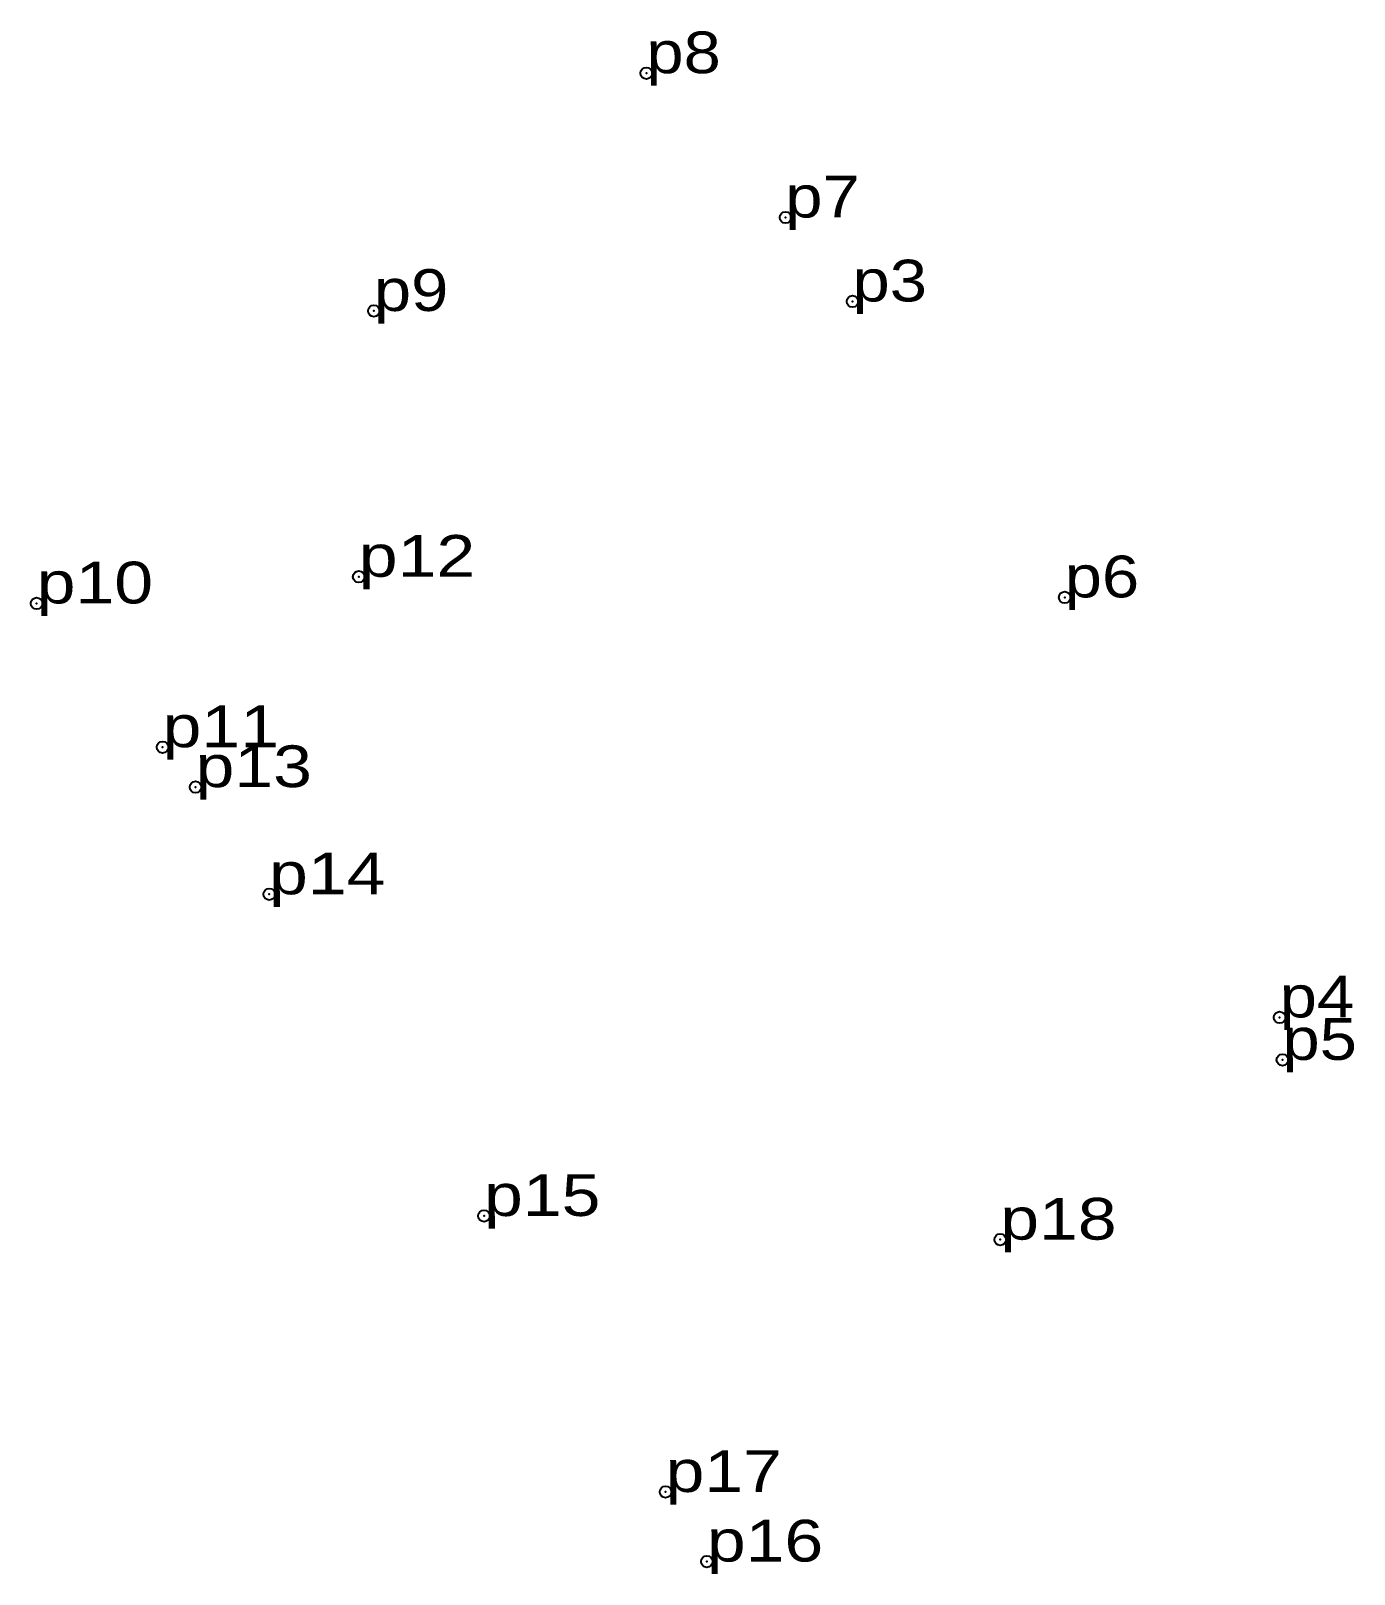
# Model space of a CAD drawing. Header units: metres. Extents: x 535283 to 554531, y 1839310 to 1847282.
# Drawn here: x 554027.1 to 554084.1, y 1839977.2 to 1840043.8 of the extents above.
import ezdxf

# ---------------------------------------------------------------- set-up
doc = ezdxf.new("R2010")
doc.units = ezdxf.units.M
doc.header["$PDMODE"] = 32
doc.header["$PDSIZE"] = 0.5
doc.layers.add('12', color=7, linetype='Continuous')
doc.layers.add('7', color=7, linetype='Continuous')

msp = doc.modelspace()

# ---------------------------------------------------------------- linework, layer by layer
at = {"layer": '7'}
for p in [(554053.61, 1840041.93), (554059.61, 1840035.71), (554062.5, 1840032.09), (554041.86, 1840031.68), (554041.21, 1840020.22), (554071.65, 1840019.33), (554027.32, 1840019.07), (554032.75, 1840012.87), (554034.17, 1840011.15), (554037.35, 1840006.53), (554080.92, 1840001.22), (554081.04, 1839999.39), (554046.61, 1839992.66), (554068.87, 1839991.64), (554054.44, 1839980.76), (554056.22, 1839977.76)]:
    msp.add_point(p, dxfattribs=at)

# ---------------------------------------------------------------- texts
at = {"layer": '12'}
for s, width, p in [('p8', 1.2, (554053.61, 1840041.93)), ('p7', 1.2, (554059.6, 1840035.71)), ('p9', 1.2, (554041.86, 1840031.68)), ('p3', 1.2, (554062.5, 1840032.09)), ('p12', 1.25, (554041.21, 1840020.22)), ('p10', 1.25, (554027.32, 1840019.07)), ('p6', 1.2, (554071.65, 1840019.33)), ('p11', 1.25, (554032.75, 1840012.87)), ('p13', 1.25, (554034.17, 1840011.15)), ('p14', 1.25, (554037.34, 1840006.53)), ('p4', 1.2, (554080.92, 1840001.22)), ('p5', 1.2, (554081.04, 1839999.39)), ('p15', 1.25, (554046.61, 1839992.66)), ('p18', 1.25, (554068.87, 1839991.64)), ('p17', 1.25, (554054.44, 1839980.76)), ('p16', 1.25, (554056.22, 1839977.76))]:
    msp.add_text(s, height=1.8, dxfattribs=dict(at, width=width)).set_placement(p)

doc.saveas('drawing.dxf')
